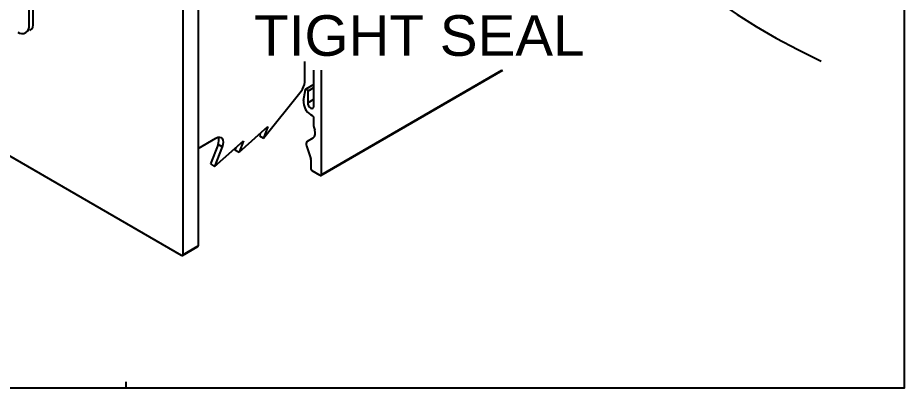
# Model space of a CAD drawing. Extents: x -1.12 to 8.16, y -6.82 to 0.
# Drawn here: x 2.7 to 8.16, y -6.81 to -4.53 of the extents above; entities that cross this region are included whole.
import ezdxf

# ---------------------------------------------------------------- set-up
doc = ezdxf.new("R2010")
doc.units = 0
doc.header["$LTSCALE"] = 0.5
doc.header["$MEASUREMENT"] = 0
for name, color, linetype in [('Brackets', 181, 'CONTINUOUS'), ('End Cap', 92, 'CONTINUOUS'), ('FAB DWG', 221, 'CONTINUOUS'), ('Hardware', 242, 'CONTINUOUS'), ('Housing', 150, 'CONTINUOUS')]:
    doc.layers.add(name, color=color, linetype=linetype)
doc.layers.add('Text-Unprinted', color=131, linetype='CONTINUOUS', plot=False)
doc.styles.add('LSAD_Standard', font='arial.ttf')

msp = doc.modelspace()

# ---------------------------------------------------------------- linework, layer by layer
at = {"layer": 'Brackets', "transparency": 16777216}
msp.add_line((3.3668, -6.81), (3.3668, -6.7709), dxfattribs=at)
at = {"layer": 'End Cap', "transparency": 16777216}
for p, q in [((3.8107, -3.1495), (3.8107, -5.9332)), ((3.7156, -3.2044), (3.7156, -5.9881)), ((3.7085, -5.9922), (1.8842, -4.939)), ((3.7135, -5.9927), (3.8086, -5.9378)), ((3.7156, -5.9881), (3.8107, -5.9332))]:
    msp.add_line(p, q, dxfattribs=at)
for centre, radius, start, end in [((3.8059, -5.9338), 0.0048, 304.0564, 7.2558), ((3.7113, -5.9888), 0.00437, 230.7967, 9.214)]:
    msp.add_arc(centre, radius, start, end, dxfattribs=at)
at = {"layer": 'Hardware', "transparency": 16777216}
for p, q in [((2.7944, -4.5603), (2.7944, -4.3102)), ((2.769, -4.575), (2.769, -4.3249)), ((4.4674, -4.9237), (4.4674, -4.7973)), ((4.2133, -5.2693), (4.4453, -4.9807)), ((4.0627, -5.3562), (4.2408, -5.1983)), ((4.1935, -5.2403), (4.1879, -5.2547)), ((4.2408, -5.1983), (4.2133, -5.2693)), ((3.8107, -5.3323), (3.9203, -5.269)), ((3.9121, -5.4432), (4.0903, -5.2852)), ((4.0903, -5.2852), (4.0627, -5.3562)), ((4.1879, -5.2547), (4.2133, -5.2693)), ((3.9332, -5.3088), (3.8867, -5.4285)), ((3.9586, -5.3235), (3.9121, -5.4432)), ((3.9586, -5.3235), (3.9332, -5.3088)), ((4.0429, -5.3272), (4.0373, -5.3416)), ((4.0373, -5.3416), (4.0627, -5.3562)), ((3.8867, -5.4285), (3.9121, -5.4432))]:
    msp.add_line(p, q, dxfattribs=at)
at = {"layer": 'Hardware', "transparency": 16777216, "flags": 128}
msp.add_lwpolyline([(3.9203, -5.269), (3.9317, -5.2641), (3.9424, -5.2631), (3.9515, -5.2659), (3.9586, -5.2724), (3.963, -5.2822), (3.9645, -5.2945), (3.963, -5.3086), (3.9586, -5.3235)], dxfattribs=at)
at = {"layer": 'Hardware', "transparency": 16777216}
for centre, radius, start, end in [((2.7259, -4.5819), 0.0437, 230.7967, 9.214), ((2.7468, -4.5664), 0.048, 304.0564, 7.2558), ((4.3716, -4.9193), 0.0959, 320.2279, 357.3607), ((3.8772, -5.2823), 0.0619, 334.6284, 17.9024)]:
    msp.add_arc(centre, radius, start, end, dxfattribs=at)
at = {"layer": 'Housing', "transparency": 16777216}
for p, q in [((4.5236, -5.0734), (4.5236, -4.8517)), ((4.5675, -5.4997), (5.6899, -4.8517)), ((4.5695, -4.8517), (4.5695, -5.4951)), ((4.5695, -5.4951), (5.684, -4.8517)), ((4.4607, -5.0374), (4.472, -4.97)), ((4.5236, -4.9381), (4.4739, -4.9668)), ((4.486, -4.9795), (4.5236, -4.9578)), ((4.486, -4.9795), (4.486, -5.0517)), ((4.486, -5.0517), (4.5236, -5.0301)), ((4.5165, -5.1319), (4.506, -5.1258)), ((4.5236, -5.1987), (4.5236, -5.1441)), ((4.524, -5.2018), (4.5291, -5.2209)), ((4.5184, -5.2704), (4.4831, -5.2908)), ((4.4789, -5.3161), (4.5052, -5.3965)), ((4.5059, -5.4003), (4.5059, -5.4583)), ((4.5625, -5.4992), (4.513, -5.4706))]:
    msp.add_line(p, q, dxfattribs=at)
at = {"layer": 'Housing', "transparency": 16777216, "flags": 128}
for points in [[(4.472, -4.97), (4.4729, -4.9677), (4.4746, -4.9665), (4.477, -4.9665), (4.4796, -4.9677), (4.4821, -4.9699), (4.4842, -4.9729), (4.4855, -4.9763), (4.486, -4.9795)], [(4.486, -5.0517), (4.4874, -5.0609), (4.4915, -5.0703), (4.4976, -5.0785), (4.5048, -5.0843), (4.512, -5.0868), (4.5181, -5.0856), (4.5221, -5.0809), (4.5236, -5.0734)]]:
    msp.add_lwpolyline(points, dxfattribs=at)
at = {"layer": 'Housing', "transparency": 16777216}
for centre, radius, start, end in [((4.5569, -5.0439), 0.0965, 176.1145, 238.1019), ((4.5082, -5.1448), 0.0154, 2.6055, 57.3945), ((4.4898, -5.2384), 0.043, 311.7023, 23.9301), ((4.5355, -5.1986), 0.0119, 180.5722, 195.4036), ((4.4976, -5.3062), 0.0211, 133.2543, 207.733), ((4.4934, -5.4005), 0.0125, 0.8303, 18.7806), ((4.5213, -5.4576), 0.0154, 182.6055, 237.3945), ((4.5652, -5.4958), 0.00437, 230.7967, 9.214)]:
    msp.add_arc(centre, radius, start, end, dxfattribs=at)
at = {"layer": 'Housing', "color": 1, "transparency": 16777216}
msp.add_open_spline([(5.8441, -1.1155), (6.1949, -1.6257), (6.138, -2.5994), (6.0811, -4.046), (7.6509, -4.7943)], degree=3, knots=[0.597018, 0.597018, 0.597018, 0.597018, 1, 1.599652, 1.599652, 1.599652, 1.599652], dxfattribs=at)
at = {"layer": 'Text-Unprinted', "ltscale": 0.5, "transparency": 16777216}
msp.add_lwpolyline([(0, 0), (8.1642, 0), (8.1642, -6.81), (0, -6.81)], close=True, dxfattribs=at)

# ---------------------------------------------------------------- texts
at = {"layer": 'FAB DWG', "transparency": 16777216, "insert": (5.1747, -4.4308), "char_height": 0.25, "attachment_point": 5, "style": 'LSAD_Standard'}
msp.add_mtext_dynamic_manual_height_columns('\\A1;MAKE TIGHT SEAL', width=2.034107, gutter_width=16.875, heights=[0], dxfattribs=at)

doc.saveas('drawing.dxf')
